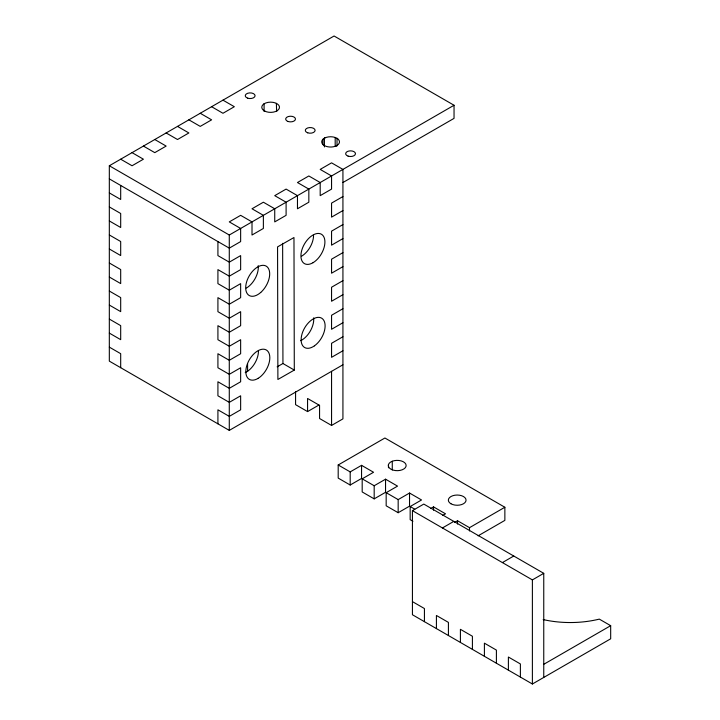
<?xml version="1.0" encoding="UTF-8"?>
<svg xmlns="http://www.w3.org/2000/svg" width="720" height="720" viewBox="0 0 720 720"><rect width="100%" height="100%" fill="white"/><g stroke="black" fill="none" stroke-linecap="round" stroke-linejoin="round"><path stroke-width="1.08" d="M322.965 144.711L322.965 139.248L324.963 137.79M336.258 145.98L336.816 145.584A8.91 5.148 0 0 0 337.014 138.312L337.014 145.962M342.927 364.779L229.284 430.389L109.323 361.134L109.323 165.762L334.08 36L454.041 105.255L454.041 118.377L342.927 182.529M109.323 165.762L229.284 235.017L454.041 105.255M342.927 196.551L331.56 203.112L331.56 217.134L342.927 210.573M342.927 224.586L331.56 231.147L331.56 245.169L342.927 238.608M342.927 252.63L331.56 259.191L331.56 273.204L342.927 266.643M342.927 280.665L331.56 287.226L331.56 301.248L342.927 294.687M342.927 308.709L331.56 315.27L331.56 329.283L342.927 322.722M342.927 336.744L331.56 343.305L331.56 357.327L342.927 350.766M295.569 391.536L295.569 404.658L307.566 411.588L318.933 405.027M307.566 411.588L307.566 398.466L319.563 405.387L319.563 418.509L331.56 425.439L342.927 418.878L342.927 169.407L331.56 162.846L320.193 169.407L331.56 175.968L331.56 189.09L320.193 195.651L320.193 182.529L308.835 175.968L297.468 182.529L308.835 189.09L308.835 202.212L297.468 208.773L297.468 195.651L286.101 189.09L274.734 195.651L286.101 202.212L286.101 215.334L274.734 221.895L274.734 208.773L263.376 202.212L252.009 208.773L263.376 215.334L263.376 228.456L252.009 235.017L252.009 221.895L240.642 215.334L229.284 221.895L240.642 228.456L240.642 241.578L229.284 248.139L109.323 178.884M338.193 464.976L350.19 471.897L361.557 465.336L361.557 478.458L350.19 485.019L338.193 478.098L338.193 464.976L384.912 438.003L504.864 507.258L504.864 520.38L478.116 535.824M362.187 478.827L374.184 485.748L385.542 479.187L385.542 492.309L374.184 498.87L362.187 491.949L362.187 478.827L373.545 472.266L361.557 465.336M386.172 492.678L398.169 499.599L409.536 493.038L409.536 506.16L398.169 512.721L386.172 505.8L386.172 492.678L397.539 486.117L385.542 479.187M412.938 521.244L410.166 519.651L410.166 506.529L421.533 499.968L409.536 493.038M543.177 619.578A74.115 42.786 0 0 0 599.31 619.119L610.677 625.68L610.677 638.802L532.386 684L412.434 614.745L412.434 510.642L423.792 504.081L543.753 573.336L543.753 677.439M430.686 508.536L433.53 506.889L445.518 513.819L442.683 515.457M442.422 527.958L453.789 521.397M454.68 522.387L457.515 520.74L469.512 527.67L504.864 507.258M502.398 562.581L513.765 556.02M412.434 510.642L532.386 579.897L543.753 573.336M543.753 664.317L610.677 625.68M277.146 366.831L282.942 363.519L294.3 370.08L293.967 237.528L277.56 246.888L277.893 379.467L294.3 370.08M263.817 103.941L265.86 102.951A8.856 5.112 0 0 1 277.407 103.968A8.856 5.112 0 0 1 277.182 110.709M277.452 110.574L275.409 111.564A8.856 5.112 0 0 1 264.663 111.042M337.707 138.627L335.187 137.475A8.91 5.148 0 0 0 324.414 138.195L324.027 138.474M336.69 145.674L334.944 146.385A8.91 5.148 0 0 1 326.034 146.304L323.523 145.152M222.966 100.152L234.333 106.713L222.966 113.274L211.608 106.713M200.241 113.274L211.608 119.835L200.241 126.396L188.874 119.835M177.516 126.396L188.874 132.957L177.516 139.518L166.149 132.957M154.782 139.518L166.149 146.079L154.782 152.64L143.415 146.079M132.057 152.64L143.415 159.201L132.057 165.762L120.69 159.201M109.323 192.906L120.69 199.467L120.69 185.445M109.323 206.928L120.69 213.489L120.69 227.502L109.323 220.941M109.323 234.963L120.69 241.524L120.69 255.546L109.323 248.985M109.323 262.998L120.69 269.559L120.69 283.581L109.323 277.02M109.323 291.042L120.69 297.603L120.69 311.625L109.323 305.064M109.323 319.077L120.69 325.638L120.69 339.66L109.323 333.099M410.166 506.529L414.783 509.193M109.323 347.121L120.69 353.682L120.69 367.695M412.434 601.623L424.431 608.544L424.431 621.666M276.381 103.329L276.606 111.132M264.888 111.195L263.178 110.016A8.856 5.112 0 0 1 264.087 103.815L264.087 111.465M282.636 243.333L282.942 363.519M532.386 579.897L532.386 684M520.389 677.07L520.389 663.948L508.392 657.027L508.392 670.149M496.404 663.219L496.404 650.097L484.407 643.176L484.407 656.298M472.41 649.368L472.41 636.246L460.413 629.325L460.413 642.447M469.512 527.67L469.512 530.946M457.515 520.74L457.515 524.025M448.416 635.517L448.416 622.395L436.419 615.474L436.419 628.596M433.53 506.889L433.53 510.174M398.169 499.599L398.169 512.721M392.274 461.241L392.274 469.989M388.476 464.517L388.476 467.793M374.184 485.748L374.184 498.87M350.19 471.897L350.19 485.019M335.187 137.475L335.187 146.223M331.56 371.34L331.56 425.439M324.414 138.195L324.414 146.943M247.59 363.834L247.59 371.493M229.284 235.017L229.284 430.389M217.917 241.578L217.917 255.6L229.284 262.161L240.642 255.6L240.642 269.622L229.284 276.183L217.917 269.622L217.917 283.635L229.284 290.196L240.642 283.635L240.642 297.657L229.284 304.218L217.917 297.657L217.917 311.679L229.284 318.24L240.642 311.679L240.642 325.692L229.284 332.253L217.917 325.692L217.917 339.714L229.284 346.275L240.642 339.714L240.642 353.736L229.284 360.297L217.917 353.736L217.917 367.758L229.284 374.319L240.642 367.758L240.642 381.771L229.284 388.332L217.917 381.771L217.917 395.793L229.284 402.354L240.642 395.793L240.642 409.815L229.284 416.376L217.917 409.815L217.917 423.828M324.216 145.467A8.91 5.148 0 0 1 322.965 139.248M258.453 350.802A16.965 9.792 -60 0 1 245.232 372.609M258.228 265.644A16.965 9.792 -60 0 1 246.258 288.135M313.551 235.296A16.965 9.792 -60 0 1 301.671 256.14M313.677 317.862A16.965 9.792 -60 0 1 300.717 340.668M260.73 292.455A16.965 9.792 -60 0 0 266.229 266.148A16.965 9.792 -60 0 0 246.123 283.815A16.965 9.792 -60 0 0 260.73 292.455M313.038 262.701A16.965 9.792 -60 0 0 323.244 235.908A16.965 9.792 -60 0 0 302.472 248.148A16.965 9.792 -60 0 0 313.038 262.701M314.442 345.834A16.965 9.792 -60 0 0 322.785 319.05A16.965 9.792 -60 0 0 302.139 333.603A16.965 9.792 -60 0 0 314.442 345.834M258.165 378.333A16.965 9.792 -60 0 0 268.047 351.522A16.965 9.792 -60 0 0 247.275 364.185A16.965 9.792 -60 0 0 258.165 378.333M247.707 98.172A4.914 2.835 0 0 0 255.078 95.715A4.914 2.835 0 0 0 247.707 93.267A4.914 2.835 0 0 0 247.707 98.172M288.117 121.5A4.914 2.835 0 0 0 295.479 119.043A4.914 2.835 0 0 0 288.117 116.595A4.914 2.835 0 0 0 288.117 121.5M307.746 132.831A4.914 2.835 0 0 0 315.108 130.374A4.914 2.835 0 0 0 307.746 127.926A4.914 2.835 0 0 0 307.746 132.831M348.111 156.141A4.914 2.835 0 0 0 355.482 153.684A4.914 2.835 0 0 0 348.111 151.227A4.914 2.835 0 0 0 348.111 156.141M391.347 469.395A8.919 5.148 0 0 0 405.972 466.524A8.919 5.148 0 0 0 394.362 460.647A8.919 5.148 0 0 0 391.347 469.395M450.954 503.766A8.847 5.103 0 0 0 465.75 501.471A8.847 5.103 0 0 0 454.905 495.216A8.847 5.103 0 0 0 450.954 503.766"/></g></svg>
